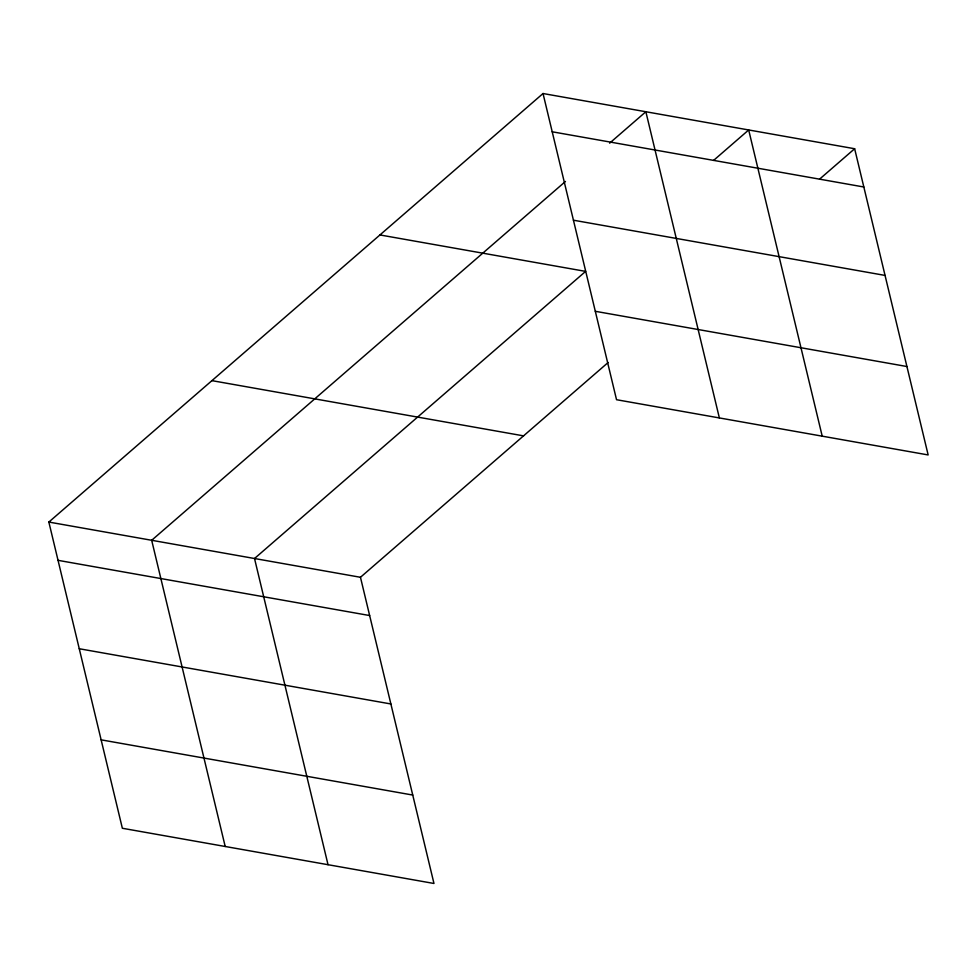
<?xml version="1.0" encoding="UTF-8"?>
<svg xmlns="http://www.w3.org/2000/svg" width="977" height="977" viewBox="0 0 977 977"><rect width="100%" height="100%" fill="white"/><g stroke="black" fill="none" stroke-linecap="round" stroke-linejoin="round"><path stroke-width="1.47" d="M608.121 362.516L360.464 577.285L433.971 883.477L122.357 828.264L48.85 522.06L543.029 93.523L854.643 148.736L928.15 454.94L616.536 399.715L543.029 93.523M565.451 181.466L151.679 540.293L225.198 846.485M609.624 143.167L645.858 111.744L719.365 417.936M713.589 160.411L748.687 129.965L822.207 436.157M819.532 179.182L854.643 148.736M552.213 131.785L863.827 186.998M573.438 220.204L885.052 275.416M379.943 234.944L585.614 271.386L254.521 558.514L328.028 864.706M595.311 311.297L906.925 366.522M211.924 380.639L523.538 435.864M48.85 522.06L360.464 577.285M58.034 560.334L369.648 615.547M79.259 648.74L390.873 703.965M101.132 739.845L412.746 795.058"/></g></svg>
